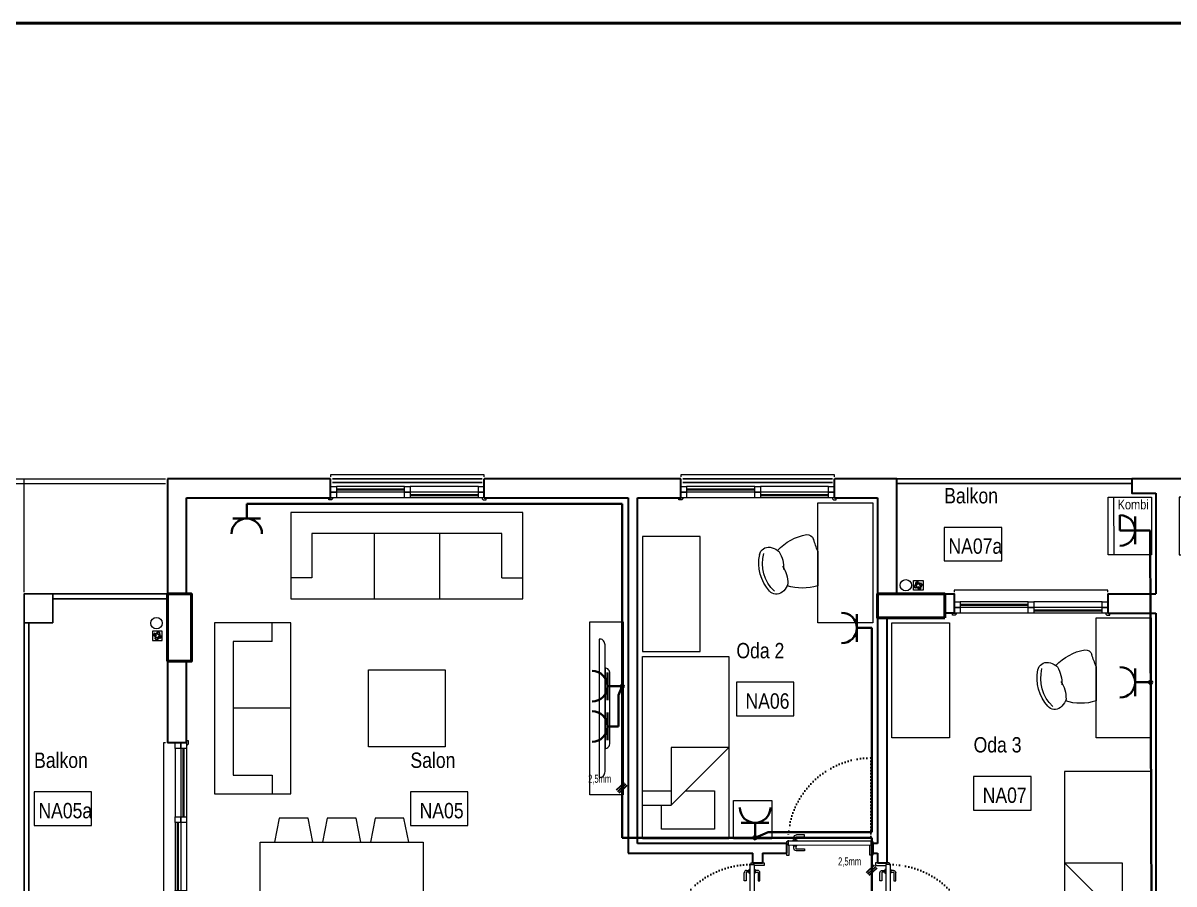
# Model space of a CAD drawing. Header units: millimetres. Extents: x 1852829 to 1882754, y -270850 to -231658.
# Drawn here: x 1860972 to 1862172, y -251952 to -251055 of the extents above; entities that cross this region are included whole.
import ezdxf
from ezdxf.enums import TextEntityAlignment as Align

# ---------------------------------------------------------------- set-up
doc = ezdxf.new("R2010")
doc.units = ezdxf.units.MM
for name, pattern in [('CONTINOUS', [0]), ('CONTINU', [0]), ('izdüşüm arka', [3.175, 0, -3.175])]:
    doc.linetypes.add(name, pattern=pattern)
for name, color, linetype, lineweight in [('a_ba', 6, 'Continuous', 50), ('a_doğrama', 251, 'Continuous', 20), ('a_duvar', 251, 'Continuous', 35), ('a_görünüş', 32, 'Continuous', 25), ('a_görünüş_ince', 8, 'Continuous', 20), ('a_izdüşüm_arka', 251, 'izdüşüm arka', 30), ('a_not_mahal', 253, 'Continuous', 5), ('a_tefriş', 8, 'Continuous', 20), ('a_çerçeve_line', 7, 'Continuous', 50), ('Aydınlatma', 4, 'CONTINOUS', 35), ('m_yib', 65, 'Continuous', 20), ('Priz', 6, 'CONTINOUS', 40)]:
    doc.layers.add(name, color=color, linetype=linetype, lineweight=lineweight)
doc.styles.add('OL', font='tsimplex.shx', dxfattribs={"width": 0.8, "height": 12})
doc.styles.get("Standard").update_dxf_attribs({"font": 'ARIALN.TTF'})

# ---------------------------------------------------------------- blocks, each defined once
blk = doc.blocks.new('K2')
at = {"layer": 'a_doğrama', "color": 251, "linetype": 'Continuous'}
for p, q in [((-13, 88.1), (-13, 1.9)), ((-13, 88.1), (-8.5, 88.1)), ((-12, 90), (-12, 88.1)), ((-12, 90), (-10, 90)), ((-8.5, 88.1), (-8.5, 1.9)), ((-13, 1.9), (-8.5, 1.9)), ((-12, 0), (-12, 1.9)), ((-12, 0), (-10, 0))]:
    blk.add_line(p, q, dxfattribs=at)
for points in [[(0, 90), (2, 90), (2, 87), (-8.5, 87)], [(0, 0), (2, 0), (2, 3), (-8.5, 3)]]:
    blk.add_lwpolyline(points, dxfattribs=at)
at = {"layer": 'a_doğrama', "color": 251}
for points in [[(-14, 80.1), (-16.5, 80.1, 0.414214), (-17, 79.6), (-17, 71.1), (-19, 71.1), (-19, 79.6)], [(-13, 83.1), (-13.5, 83.1, 0.414214), (-14, 82.6), (-14, 79.6, 0.414214), (-13.5, 79.1), (-13, 79.1)], [(-8.5, 83.1), (-8, 83.1, -0.414214), (-7.5, 82.6), (-7.5, 79.6, -0.414214), (-8, 79.1), (-8.5, 79.1)], [(-7.5, 80.1), (-5, 80.1, -0.414214), (-4.5, 79.6), (-4.5, 71.1), (-2.5, 71.1), (-2.5, 79.6)]]:
    blk.add_lwpolyline(points, format="xyb", dxfattribs=at)
for points in [[(-16.5, 82.1), (-14, 82.1)], [(-5, 82.1), (-7.5, 82.1)]]:
    blk.add_lwpolyline(points, dxfattribs=at)
for centre, start, end in [((-16.5, 79.6), 90, 180), ((-5, 79.6), 0, 90)]:
    blk.add_arc(centre, 2.5, start, end, dxfattribs=at)
at = {"layer": 'a_izdüşüm_arka', "color": 251}
blk.add_lwpolyline([(-99.2, 1.9), (-13, 1.9)], dxfattribs=at)
blk.add_arc((-13, 1.9), 86.2, 90, 180, dxfattribs=at)
blk = doc.blocks.new('160p')
at = {"layer": 'a_doğrama', "color": 251}
for points in [[(-6, -6), (-6, 0), (-12, 0), (-12, -6)], [(0, -6), (0, 0), (-6, 0), (-6, -6)], [(-6, -83), (-6, -77), (-12, -77), (-12, -83)], [(0, -83), (0, -77), (-6, -77), (-6, -83)], [(-6, -160), (-6, -154), (-12, -154), (-12, -160)], [(0, -160), (0, -154), (-6, -154), (-6, -160)]]:
    blk.add_lwpolyline(points, close=True, dxfattribs=at)
for points in [[(2, -1), (2, 2), (0, 2), (0, -2), (1, -2), (2, -1)], [(-9.5, -6), (-9.5, -77)], [(-8.5, -6), (-8.5, -77)], [(-3.5, -83), (-3.5, -154)], [(-2.5, -83), (-2.5, -154)], [(2, -159), (2, -162), (0, -162), (0, -158), (1, -158), (2, -159)]]:
    blk.add_lwpolyline(points, dxfattribs=at)
at = {"layer": 'a_görünüş_ince', "color": 251}
for points in [[(-22, -160), (-24, -160), (-24, 0), (-22, 0)], [(-12, -77), (-12, -6)], [(-6, -77), (-6, -6)], [(-6, -77), (-6, -6)], [(0, -77), (0, -6)], [(-12, -154), (-12, -83)], [(-6, -154), (-6, -83)], [(-6, -154), (-6, -83)], [(0, -154), (0, -83)]]:
    blk.add_lwpolyline(points, dxfattribs=at)
blk = doc.blocks.new('tefriş_koltuk_242x90')
at = {"layer": 'a_tefriş'}
for p, q in [((-34, -22), (-34, -90)), ((34, -22), (34, -90)), ((-99, -68), (-121, -68)), ((99, -68), (121, -68))]:
    blk.add_line(p, q, dxfattribs=at)
for points in [[(-121, -90), (-121, 0), (121, 0), (121, -90), (-121, -90)], [(-99, -68), (-99, -22), (99, -22), (99, -68)]]:
    blk.add_lwpolyline(points, dxfattribs=at)
blk = doc.blocks.new('tefriş_koltuk_202x90')
at = {"layer": 'a_tefriş'}
for p, q in [((0, -90), (0, -22)), ((-79, -68), (-101, -68)), ((79, -68), (101, -68))]:
    blk.add_line(p, q, dxfattribs=at)
for points in [[(101, -90), (101, 0), (-101, 0), (-101, -90), (101, -90)], [(79, -68), (79, -22), (-79, -22), (-79, -68)]]:
    blk.add_lwpolyline(points, dxfattribs=at)
blk = doc.blocks.new('tefirş_tv')
at = {"layer": 'a_tefriş'}
for points in [[(60, 4), (60, 5, 0.414214), (55, 10), (-55, 10, 0.414214), (-60, 5), (-60, 4)], [(35, 10), (35, 10, 0.414214), (30, 15), (-30, 15, 0.414214), (-35, 10), (-35, 10)]]:
    blk.add_lwpolyline(points, format="xyb", close=True, dxfattribs=at)
blk = doc.blocks.new('tefriş_yatak tek')
at = {"layer": 'a_tefriş'}
for points in [[(0, -0.45), (-1.9, -0.45), (-1.9, 0.45), (0, 0.45)], [(-1.9, -0.5), (-1.5, -0.5), (-1.5, -0.9), (-1.9, -0.9)]]:
    blk.add_lwpolyline(points, close=True, dxfattribs=at)
for points in [[(-1.55, 0.45), (-1.55, 0.15), (-0.95, -0.45), (-0.95, 0.15), (-1.55, 0.15)], [(-1.4, 0.45), (-1.4, 0.15)], [(-1.4, 0), (-1.4, -0.3), (-1.8, -0.3), (-1.8, 0.25), (-1.55, 0.25)]]:
    blk.add_lwpolyline(points, dxfattribs=at)
blk = doc.blocks.new('tefriş_sandalye')
at = {"layer": 'a_tefriş'}
blk.add_line((0, -18), (0, 18), dxfattribs=at)
at = {"layer": 'a_tefriş', "extrusion": (0, 0, -1)}
for centre, major_axis, start_param, end_param in [((48.7, 10.5), (13, -13), 2.7784, 3.245118), ((43.2, 17.3), (6.76, 6.76), 4.815914, 6.34704), ((16, -34.3), (38.7, 38.7), 5.200723, 5.79406), ((62.1, 15.1), (21.8, -21.8), 1.757107, 2.385975), ((62.1, 15.1), (21.8, -21.8), 1.757107, 2.385975), ((48.7, 10.5), (13, -13), 2.664537, 2.7784), ((48.7, 10.5), (13, -13), 2.664537, 2.7784), ((16.9, -5.5), (28.8, 28.8), 6.26556, 7.321949), ((16.9, -5.5), (28.8, 28.8), 6.26556, 7.321949), ((17, -5.7), (31.4, -31.4), -1.506941, -0.587454), ((66.5, -1.2), (21.8, -21.8), 1.802816, 2.431683), ((66.5, -1.2), (21.8, -21.8), 1.802816, 2.431683), ((-154, -79.7), (117.3, -117.3), -1.166716, -1.087708), ((1.8, 18.5), (38.7, -38.7), -0.034473, 0.601946), ((52.6, -3.9), (13, -13), 1.410391, 1.524253), ((52.6, -3.9), (13, -13), 1.410391, 1.524253), ((52.6, -3.9), (13, 13), 2.514469, 2.981187), ((51.2, -12.6), (6.76, -6.76), -0.587454, 0.943672), ((11.1, -28.2), (4.99, -4.99), 0.687369, 2.053884)]:
    blk.add_ellipse(centre, major_axis=major_axis, ratio=1, start_param=start_param, end_param=end_param, dxfattribs=at)
blk = doc.blocks.new('tefriş_süzgeç')
at = {"layer": 'a_tefriş'}
for p, q in [((5, 0), (-5, 0)), ((-5, 0), (-5, -10)), ((5, -10), (5, 0)), ((-5, -10), (5, -10)), ((-3.6, -5.1), (-4.1, -5.1)), ((-2.6, -5.1), (-3.1, -5.1)), ((-2.5, -2.5), (-2.9, -2.2)), ((-2.6, -7.6), (-2.9, -7.9)), ((-2, -3.3), (-2.3, -3)), ((-1.9, -6.9), (-2.2, -7.2)), ((-1.6, -5.1), (-2.1, -5.1)), ((-1.2, -3.9), (-1.5, -3.6)), ((-1.2, -6.2), (-1.5, -6.5)), ((-0.2, -2.5), (-0.2, -2)), ((-0.1, -1.5), (-0.1, -1)), ((-0.1, -3), (-0.1, -3.5)), ((-0.1, -6.6), (-0.1, -7.1)), ((-0.1, -7.6), (-0.1, -8.1)), ((-0.1, -8.6), (-0.1, -9.1)), ((1, -4), (1.4, -3.6)), ((1.1, -6.2), (1.4, -6.5)), ((1.5, -5.1), (2, -5.1)), ((1.7, -3.3), (2.1, -2.9)), ((1.8, -6.9), (2.1, -7.2)), ((2.5, -2.5), (2.8, -2.2)), ((2.5, -5.1), (3, -5.1)), ((2.5, -7.5), (2.8, -7.9)), ((3.5, -5.1), (4, -5.1))]:
    blk.add_line(p, q, dxfattribs=at)
for centre, radius, start, end in [((-0.1, -5.1), 4.06, 134.2896, 180), ((-0.1, -5.1), 3.56, 134.2896, 180), ((-0.1, -5.1), 3.06, 180, 225), ((-0.1, -5.1), 4.06, 225, 270), ((-0.1, -5.1), 2.56, 180, 225), ((-0.1, -5.1), 3.56, 225, 270), ((-0.4, -4.4), 2.4, 84.5943, 143.2016), ((-0.1, -5.1), 2.06, 134.2896, 180), ((-0.1, -5), 2.44, 90.343, 138.1212), ((-0.1, -5.1), 1.56, 134.2896, 180), ((-0.1, -5.1), 2.06, 225, 270), ((-0.1, -5.1), 1.56, 225, 270), ((-0.1, -5.1), 4.06, 45, 90), ((-0.1, -5.1), 3.56, 45, 90), ((-0.1, -5.1), 2.06, 45, 90), ((-0.1, -5.1), 1.56, 45, 90), ((-0.1, -5.1), 2.56, 270, 315.7104), ((-0.1, -5.1), 3.06, 270, 315.7104), ((-0.1, -5.1), 1.56, 314.2896, 360), ((-0.1, -5.1), 2.06, 314.2896, 360), ((-0.1, -5.1), 2.56, 360, 45), ((-0.1, -5.1), 3.06, 360, 45), ((-0.1, -5.1), 3.56, 314.2896, 360), ((-0.1, -5.1), 4.06, 314.2896, 360)]:
    blk.add_arc(centre, radius, start, end, dxfattribs=at)
blk = doc.blocks.new('kombi')
at = {"layer": 'a_tefriş', "lineweight": 20}
for p, q in [((-4.8, 60), (40.2, 60)), ((-4.7, 0), (-4.8, 60)), ((1.3, 0), (1.2, 60)), ((40.2, 60), (40.3, 0)), ((69.2, 60), (69.2, 0)), ((114.2, 60), (69.2, 60)), ((108.2, 0), (108.2, 60)), ((114.2, 0), (114.2, 60)), ((40.3, 0), (-4.7, 0)), ((69.2, 0), (114.2, 0))]:
    blk.add_line(p, q, dxfattribs=at)
at = {"layer": 'a_not_mahal'}
for p in [(5, 47.3), (73.2, 47.3)]:
    blk.add_text('Kombi', height=10, dxfattribs=at).set_placement(p)
blk = doc.blocks.new('priz')
at = {"layer": 'Priz', "color": 6, "linetype": 'CONTINU'}
blk.add_line((-14.4, 0), (14.4, 0), dxfattribs=at)
blk.add_arc((0, 15.9), 15.9, 180, 0, dxfattribs=at)
blk = doc.blocks.new('Kapaklı Priz')
at = {"layer": 'Priz', "color": 6, "linetype": 'CONTINU'}
for p, q in [((0, 0), (0, 15.9)), ((0, 15.9), (15.9, 15.9)), ((-14.4, 0), (14.4, 0))]:
    blk.add_line(p, q, dxfattribs=at)
blk.add_arc((0, 15.9), 15.9, 180, 0, dxfattribs=at)
blk = doc.blocks.new('BUAT (Enerji)')
at = {"layer": 'Priz', "linetype": 'CONTINU'}
h = blk.add_hatch(color=256, dxfattribs=at)
edge = h.paths.add_edge_path()
edge.add_arc((0, 0), 1.75, 0, 360)
blk.add_circle((0, 0), 1.75, dxfattribs=at)

msp = doc.modelspace()

# ---------------------------------------------------------------- linework, layer by layer
at = {"layer": 'a_ba', "color": 253}
for points in [[(1861122.7, -251719.4), (1861147.7, -251719.4), (1861147.7, -251649.4), (1861122.7, -251649.4)], [(1861932.7, -251674.4), (1861932.7, -251649.4), (1861862.7, -251649.4), (1861862.7, -251674.4)]]:
    msp.add_lwpolyline(points, close=True, dxfattribs=at)
at = {"layer": 'a_duvar'}
for p, q in [((1861292.7, -251529.4), (1861122.7, -251529.4)), ((1861122.7, -251529.4), (1861122.7, -251649.4)), ((1861657.7, -251529.4), (1861452.7, -251529.4)), ((1861882.7, -251529.4), (1861817.7, -251529.4)), ((1861882.7, -251649.4), (1861882.7, -251529.4)), ((1862197.7, -251529.4), (1862127.7, -251529.4)), ((1861142.7, -251549.4), (1861292.7, -251549.4)), ((1861142.7, -251649.4), (1861142.7, -251549.4)), ((1861452.7, -251549.4), (1861602.7, -251549.4)), ((1861602.7, -251549.4), (1861602.7, -251919.4)), ((1861612.7, -251909.4), (1861612.7, -251549.4)), ((1861612.7, -251549.4), (1861657.7, -251549.4)), ((1861817.7, -251549.4), (1861862.7, -251549.4)), ((1861862.7, -251549.4), (1861862.7, -251909.4)), ((1862152.7, -251544.4), (1862152.7, -251649.4)), ((1861882.7, -251649.4), (1861932.7, -251649.4)), ((1862102.7, -251649.4), (1862152.7, -251649.4)), ((1861122.7, -251669.4), (1861122.7, -251804.4)), ((1862102.7, -251669.4), (1862152.7, -251669.4)), ((1862152.7, -251669.4), (1862152.7, -252029.4)), ((1861872.7, -251929.4), (1861872.7, -251674.4)), ((1861142.7, -251804.4), (1861142.7, -251719.4)), ((1861767.7, -251909.4), (1861612.7, -251909.4)), ((1861862.7, -251909.4), (1861857.7, -251909.4)), ((1861602.7, -251919.4), (1861732.7, -251919.4)), ((1861732.7, -251929.4), (1861732.7, -251919.4)), ((1861742.7, -251919.4), (1861742.7, -251929.4)), ((1861742.7, -251919.4), (1861767.7, -251919.4)), ((1861857.7, -251919.4), (1861862.7, -251919.4)), ((1861862.7, -251919.4), (1861862.7, -251929.4))]:
    msp.add_line(p, q, dxfattribs=at)
for points in [[(1861292.7, -251549.4), (1861292.7, -251529.4)], [(1861452.7, -251549.4), (1861452.7, -251529.4)], [(1861657.7, -251549.4), (1861657.7, -251529.4)], [(1861817.7, -251549.4), (1861817.7, -251529.4)], [(1862127.7, -251529.4), (1862127.7, -251544.4), (1862152.7, -251544.4)], [(1861932.7, -251649.4), (1861942.7, -251649.4), (1861942.7, -251669.4), (1861932.7, -251669.4)], [(1862102.7, -251649.4), (1862102.7, -251669.4)], [(1861142.7, -251804.4), (1861122.7, -251804.4)], [(1861767.7, -251909.4), (1861767.7, -251919.4)], [(1861857.7, -251909.4), (1861857.7, -251919.4)], [(1861732.7, -251929.4), (1861742.7, -251929.4)], [(1861862.7, -251929.4), (1861872.7, -251929.4)]]:
    msp.add_lwpolyline(points, dxfattribs=at)
at = {"layer": 'a_görünüş', "color": 251}
for points in [[(1861450.7, -251529.4), (1861294.7, -251529.4)], [(1861450.7, -251533.4), (1861294.7, -251533.4)], [(1861815.7, -251529.4), (1861659.7, -251529.4)], [(1861815.7, -251533.4), (1861659.7, -251533.4)], [(1862127.7, -251529.4), (1861882.7, -251529.4)], [(1862127.7, -251534.4), (1861882.7, -251534.4)], [(1861122.7, -251649.4), (1861003.2, -251649.4)], [(1861122.7, -251654.4), (1861003.2, -251654.4)], [(1860973.2, -251679.4), (1860973.2, -252239.4)], [(1860978.2, -251679.4), (1860978.2, -252239.4)]]:
    msp.add_lwpolyline(points, dxfattribs=at)
msp.add_lwpolyline([(1860973.2, -251679.4), (1861003.2, -251679.4), (1861003.2, -251649.4), (1860973.2, -251649.4)], close=True, dxfattribs=at)
at = {"layer": 'a_görünüş_ince'}
for p, q in [((1860853.2, -251529.4), (1861120.7, -251529.4)), ((1860858.2, -251534.4), (1861120.7, -251534.4))]:
    msp.add_line(p, q, dxfattribs=at)
msp.add_lwpolyline([(1860973.2, -251647.4), (1860973.2, -251529.4)], dxfattribs=at)
at = {"layer": 'a_not_mahal'}
for points in [[(1861992.2, -251580), (1861932.2, -251580), (1861932.2, -251615), (1861992.2, -251615)], [(1861775.6, -251741.4), (1861715.6, -251741.4), (1861715.6, -251776.4), (1861775.6, -251776.4)], [(1862022.8, -251839.5), (1861962.8, -251839.5), (1861962.8, -251874.5), (1862022.8, -251874.5)], [(1861043.7, -251855.6), (1860983.7, -251855.6), (1860983.7, -251890.6), (1861043.7, -251890.6)], [(1861435.9, -251855.6), (1861375.9, -251855.6), (1861375.9, -251890.6), (1861435.9, -251890.6)]]:
    msp.add_lwpolyline(points, close=True, dxfattribs=at)
at = {"layer": 'a_tefriş'}
for points in [[(1861800.4, -251554.4), (1861857.7, -251554.4), (1861857.7, -251679.4), (1861800.4, -251679.4)], [(1861617.7, -251709.4), (1861677.7, -251709.4), (1861677.7, -251589.4), (1861617.7, -251589.4)], [(1861562.7, -251678.5), (1861597.7, -251678.5), (1861597.7, -251858.5), (1861562.7, -251858.5)], [(1861937.7, -251799.4), (1861877.7, -251799.4), (1861877.7, -251679.4), (1861937.7, -251679.4)], [(1862090.4, -251674.4), (1862147.7, -251674.4), (1862147.7, -251799.4), (1862090.4, -251799.4)], [(1861332.1, -251728.5), (1861412.1, -251728.5), (1861412.1, -251808.5), (1861332.1, -251808.5)], [(1861219.2, -251908.1), (1861389.2, -251908.1), (1861389.2, -251978.1), (1861219.2, -251978.1)]]:
    msp.add_lwpolyline(points, close=True, dxfattribs=at)
for points in [[(1861274.2, -251908.1), (1861269.2, -251883.1), (1861239.2, -251883.1), (1861234.2, -251908.1)], [(1861324.2, -251908.1), (1861319.2, -251883.1), (1861289.2, -251883.1), (1861284.2, -251908.1)], [(1861374.2, -251908.1), (1861369.2, -251883.1), (1861339.2, -251883.1), (1861334.2, -251908.1)]]:
    msp.add_lwpolyline(points, dxfattribs=at)
at = {"layer": 'a_çerçeve_line'}
msp.add_lwpolyline([(1872123.9, -254054.6), (1872123.9, -251054.6), (1853005.4, -251054.6), (1853005.4, -254054.6)], close=True, dxfattribs=at)
at = {"layer": 'Aydınlatma', "color": 3}
for p, q in [((1861590.7, -251853.6), (1861599, -251845.7)), ((1861592.1, -251855), (1861600.4, -251847.1)), ((1861593.5, -251856.5), (1861601.7, -251848.6)), ((1861851.2, -251939.6), (1861859.5, -251931.7)), ((1861852.6, -251941.1), (1861860.8, -251933.2)), ((1861854, -251942.5), (1861862.2, -251934.6))]:
    msp.add_line(p, q, dxfattribs=at)
at = {"layer": 'm_yib'}
for centre in [(1861892.2, -251640.3), (1861111.3, -251679.8)]:
    msp.add_circle(centre, 5.92, dxfattribs=at)
at = {"layer": 'Priz', "linetype": 'CONTINU'}
for p, q in [((1861205.3, -251570.9), (1861205.3, -251555.4)), ((1862131.2, -251583.2), (1862146.7, -251583.2)), ((1861841.2, -251684.8), (1861856.7, -251684.8)), ((1862131.2, -251741.4), (1862147.3, -251741.4)), ((1861581.2, -251745.5), (1861596.7, -251745.5)), ((1861581.2, -251787.4), (1861592.8, -251787.4)), ((1861735.1, -251887.8), (1861735.1, -251903.4)), ((1861856.7, -251897.4), (1861748.7, -251897.4)), ((1861856.7, -251903.4), (1861596.7, -251903.4)), ((1861856.7, -251903.4), (1861856.7, -252230.4))]:
    msp.add_line(p, q, dxfattribs=at)
at = {"layer": 'Priz'}
for p, q in [((1861205.3, -251555.4), (1861596.7, -251555.4)), ((1861596.7, -251555.4), (1861596.7, -251903.4)), ((1862146.7, -251583.2), (1862148.2, -252017.4)), ((1861856.7, -251684.8), (1861856.7, -251897.4)), ((1861596.7, -251745.5), (1861592.8, -251754.7)), ((1861592.8, -251754.7), (1861592.8, -251787.4)), ((1861735.1, -251903.4), (1861748.7, -251897.4))]:
    msp.add_line(p, q, dxfattribs=at)

# ---------------------------------------------------------------- block references
at = {"layer": 'a_duvar', "xscale": -1}
for p, rotation in [((1861292.7, -251549.4), 90), ((1861657.7, -251549.4), 90), ((1861942.7, -251669.4), 90), ((1861142.7, -251964.4), 180)]:
    msp.add_blockref('160p', p, dxfattribs=dict(at, rotation=rotation))
at = {"layer": 'a_duvar'}
msp.add_blockref('kombi', (1862107.9, -251608.5), dxfattribs=at)
at = {"layer": 'a_izdüşüm_arka', "ltscale": 5, "xscale": -1}
for p, rotation in [((1861857.7, -251919.4), 90.00079631210939), ((1861862.7, -252019.4), 0.0007963121093723657)]:
    msp.add_blockref('K2', p, dxfattribs=dict(at, rotation=rotation))
at = {"layer": 'a_izdüşüm_arka', "ltscale": 5, "rotation": 359.9992036878907}
msp.add_blockref('K2', (1861742.7, -252019.4), dxfattribs=at)
at = {"layer": 'a_tefriş', "xscale": -1}
msp.add_blockref('tefriş_koltuk_242x90', (1861372.1, -251564.4), dxfattribs=at)
at = {"layer": 'a_tefriş'}
for name, p, rotation in [('tefriş_sandalye', (1861800.4, -251622.8), 180), ('tefriş_süzgeç', (1861112.2, -251698), 179.9999999999999), ('tefriş_sandalye', (1862090.4, -251742.8), 180)]:
    msp.add_blockref(name, p, dxfattribs=dict(at, rotation=rotation))
at = {"layer": 'a_tefriş', "xscale": -1, "rotation": 270}
msp.add_blockref('tefriş_süzgeç', (1861910.2, -251640.5), dxfattribs=at)
at = {"layer": 'a_tefriş', "lineweight": -3, "extrusion": (-1.39694e-31, -2.24181e-16, -1), "xscale": -0.8823529411764706, "yscale": 0.8823529411764706, "zscale": -0.8823529411764706, "rotation": 270}
msp.add_blockref('tefriş_koltuk_202x90', (-1861171.7, -251768.5), dxfattribs=at)
at = {"layer": 'a_tefriş', "extrusion": (0, 0, -1), "xscale": -1.2, "rotation": 90.0000016677939}
msp.add_blockref('tefirş_tv', (-1861568.7, -251768.5), dxfattribs=at)
at = {"layer": 'a_tefriş'}
for p, xscale, yscale, zscale, rotation in [((1861662.7, -251714.4), 100.0000000000011, 100.0000000000011, 100.0000000000011, 90), ((1862102.7, -251834.4), -100, 100, 100, 270)]:
    msp.add_blockref('tefriş_yatak tek', p, dxfattribs=dict(at, xscale=xscale, yscale=yscale, zscale=zscale, rotation=rotation))
at = {"layer": 'Aydınlatma', "rotation": 90.00000000000001}
msp.add_blockref('Kapaklı Priz', (1862131.2, -251583.2), dxfattribs=at)
at = {"layer": 'Priz', "linetype": 'CONTINU'}
for p, rotation in [((1861205.3, -251570.9), 180), ((1861841.2, -251684.8), 90.00000000000001), ((1861581.2, -251745.5), 90.00000000000001), ((1862131.2, -251741.4), 90.00000000000001), ((1861581.2, -251787.4), 90.00000000000001)]:
    msp.add_blockref('priz', p, dxfattribs=dict(at, rotation=rotation))
at = {"layer": 'Priz', "color": 4, "linetype": 'CONTINU', "rotation": 180}
for p in [(1862147.3, -251741.4), (1861596.7, -251745.5), (1861735.1, -251903.4)]:
    msp.add_blockref('BUAT (Enerji)', p, dxfattribs=at)
at = {"layer": 'Priz', "linetype": 'CONTINU'}
msp.add_blockref('priz', (1861735.1, -251887.8), dxfattribs=at)

# ---------------------------------------------------------------- texts
at = {"layer": 'a_not_mahal'}
for s, p in [('Balkon', (1861932.2, -251555)), ('Oda 2', (1861715.6, -251716.4)), ('Oda 3', (1861962.8, -251814.5)), ('Balkon', (1860983.7, -251830.6)), ('Salon', (1861375.9, -251830.6))]:
    msp.add_text(s, height=16, dxfattribs=at).set_placement(p)
for s, p in [('NA07a', (1861964.6, -251607.5)), ('NA06', (1861748, -251768.9)), ('NA07', (1861995.2, -251867)), ('NA05a', (1861016.2, -251883.1)), ('NA05', (1861408.4, -251883.1))]:
    msp.add_text(s, height=16, rotation=360, dxfattribs=at).set_placement(p, align=Align.CENTER)
at = {"layer": 'Priz', "color": 3, "linetype": 'CONTINU', "style": 'OL', "width": 0.7}
for p in [(1861561.1, -251846.1), (1861821.6, -251932.2)]:
    msp.add_text('2,5mm', height=8.4, dxfattribs=at).set_placement(p)

doc.saveas('drawing.dxf')
